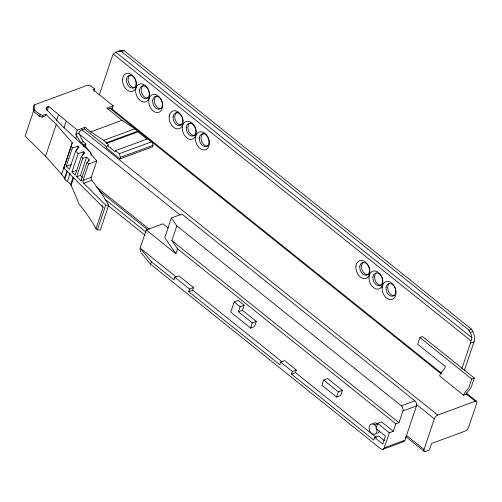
<?xml version="1.0" encoding="UTF-8"?>
<svg xmlns="http://www.w3.org/2000/svg" width="502" height="502" viewBox="0 0 502 502"><rect width="100%" height="100%" fill="white"/><g stroke="black" fill="none" stroke-linecap="round" stroke-linejoin="round"><path stroke-width="0.75" d="M107.359 145.448L115.134 151.686L115.479 150.675L148.065 138.659L151.874 141.715L153.01 145.335L152.545 146.873L119.959 158.889L106.393 148.015L107.359 145.448L108.639 144.978L103.663 140.347L90.724 131.869L85.001 127.282L77.264 130.131L48.7 106.393L47.276 106.92A4.236 2.303 18.6 0 0 46.874 109.888L62.957 126.705L90.931 152.765L90.492 153.656A245.603 133.406 18.6 0 1 96.76 160.973L91.251 177.3L91.169 178.894A2.221 1.199 83.4 0 0 91.559 180.011L91.753 180.3A245.603 133.406 18.6 0 1 108.683 205.23L100.362 229.954L97.401 229.922L95.995 228.517A241.631 131.248 18.6 0 0 78.958 203.956A290.526 211.486 44.9 0 0 71.102 185.401A6.3 4.587 44.9 0 0 70.625 184.51L68.818 182.477L65.385 180.061L62.857 175.7L45.556 156.229L25.1 136.124L33.998 109.681M95.995 228.517L103.136 207.288L63.905 168.12L65.053 164.254M63.905 168.12L72.282 142.775L56.255 124.427L45.908 114.249L42.808 115.397L40.154 114.669L34.318 109.988L34.224 104.905L87.555 85.233L90.793 85.836L94.803 89.049L94.062 91.245M119.959 158.889L120.417 157.352L119.288 153.731L115.479 150.675M34.224 104.905L33.653 106.587L33.753 111.676L39.589 116.351L42.243 117.079L45.343 115.937L45.908 114.249M33.753 111.676L34.318 109.988M39.589 116.351L40.154 114.669M42.243 117.079L42.808 115.397M46.303 109.812L47.276 106.92M47.213 110.804L48.7 106.393M56.381 120.907L58.596 114.324M45.556 156.229L56.255 124.427M64.005 127.853L66.22 121.271M61.577 174.577L72.282 142.775M85.001 127.282L84.449 128.92L81.989 129.83A3.602 1.688 -51.3 0 0 78.783 133.13L83.194 141.759L85.98 143.992L84.135 145.065L80.747 142.662L75.858 134.323L77.264 130.131M66.226 166.244L72.413 147.858L78.086 146.138L79.021 147.073L75.607 151.052L69.427 169.431L66.226 166.244L71.19 164.738M75.67 138.784L76.662 135.841M64.444 178.656L67.086 170.812M64.758 179.22L67.45 171.22M76.605 150.556L78.086 146.138M67.356 181.561L70.104 173.385M71.93 171.935L78.117 153.556L83.796 151.836L84.725 152.765L81.318 156.749L75.131 175.129L71.93 171.935L76.9 170.435M99.277 95.029L112.379 56.092A10.586 7.367 69.8 0 1 113.358 54.116A13.108 11.433 -69.7 0 1 115.843 52.246A10.586 7.367 69.8 0 1 119.482 51.348L122.049 50.407L124.12 50.633L471.503 329.155L472.815 331.64A10.586 7.367 69.8 0 1 474.007 341.856L464.35 370.539M70.625 184.51L73.085 177.2M83.639 146.528L84.135 145.065M71.102 185.401L73.738 177.564M84.989 146.942L85.98 143.992M82.56 155.513L83.796 151.836M81.744 179.76L80.835 180.827L76.643 176.641L82.83 158.262L86.614 157.113L89.293 159.787L88.798 161.255M76.643 176.641L80.433 175.493L86.614 157.113M80.835 180.827L87.022 162.441L89.293 159.787M91.057 155.413L91.527 154.014L85.29 146.095L83.853 146.471M111.946 109.486L113.176 105.834L93.046 89.695L94.803 89.049M97.401 229.922L105.721 205.192L83.74 183.255A2.127 1.318 77.8 0 1 83.056 180.318L88.572 163.991L96.76 160.973M168.233 228.065L162.924 223.81L146.239 229.96L140.322 247.536A3.809 2.654 69.8 0 0 140.183 248.101L140.133 250.153L140.761 252.192M171.383 217.962L176.829 225.85L171.866 240.59L177.545 248.816L175.888 253.736L164.769 237.628L171.383 217.962L181.925 214.078L414.859 400.834A3.809 2.654 69.8 0 1 416.465 405.974L404.951 440.172L384.275 447.803A3.809 2.654 69.8 0 1 380.629 448.732L150.55 264.259L151.391 261.755L140.183 248.101L176.189 276.966M384.432 440.656L378.583 435.968L374.592 437.443L373.726 440.016L291.518 374.109L295.515 372.635L296.387 370.043L284.647 360.631L280.649 362.099L279.777 364.697L188.683 291.662L192.68 290.187L193.552 287.59L178.894 275.843L174.903 277.311L174.031 279.909L151.391 261.755M188.683 291.662L189.561 289.064L193.552 287.59M242.441 310.274L244.141 305.222L238.193 300.447L234.202 301.922L230.751 312.162L250.561 328.044L254.552 326.57L256.296 321.387L242.441 310.274L238.45 311.748L252.305 322.855L256.296 321.387M238.45 311.748L240.151 306.691L244.141 305.222M250.561 328.044L252.305 322.855M291.518 374.109L292.39 371.511L296.387 370.043M323.652 380.064L321.907 385.254L336.61 397.038L340.601 395.563L342.351 390.374L327.649 378.59L323.652 380.064L338.354 391.849L342.351 390.374M336.61 397.038L338.354 391.849M176.829 225.85L401.311 405.829A3.809 2.654 69.8 0 1 402.911 410.969L398.971 422.678L395.833 423.839L393.33 431.293L381.627 421.912L377.636 423.387L375.904 428.539L385.411 436.163L382.775 444L374.592 437.443M419.942 337.501L417.677 344.24L445.387 366.46L444.822 368.142A1.06 0.496 -51.3 0 1 444.477 368.738L441.484 372.384A4.869 2.284 -51.3 0 0 439.909 375.119L439.626 375.96L463.691 395.256L466.258 394.308L466.546 393.468A1.06 0.496 -51.3 0 1 466.885 392.871L469.878 389.226A4.869 2.284 -51.3 0 0 471.453 386.49L474.29 378.069L422.508 336.553L419.942 337.501L471.717 379.016L474.29 378.069M384.275 447.803L389.332 432.762L393.33 431.293M424.039 449.491L434.362 418.825A3.602 1.688 -51.3 0 1 437.75 415.066L475.262 401.236A3.602 1.688 -51.3 0 1 476.718 403.2L468.611 427.302A3.602 1.688 -51.3 0 1 465.222 431.061L431.563 443.479L429.354 450.037L425.501 451.461A3.602 1.688 -51.3 0 1 424.039 449.491L406.3 435.265M461.79 368.882L470.443 343.173A10.586 7.367 69.8 0 0 470.926 340.802A13.108 11.433 -69.7 0 0 471.867 337.689A10.586 7.367 69.8 0 0 470.248 332.588L468.937 330.103L121.553 51.581L119.482 51.348M463.691 395.256L463.973 394.415A4.869 2.284 -51.3 0 1 465.549 391.679L468.542 388.033A1.06 0.496 -51.3 0 0 468.887 387.437L471.717 379.016M121.553 51.581L124.12 50.633M113.176 105.834L106.863 108.162L122.03 120.323L134.969 128.801L137.881 131.135L137.968 131.844L147.117 139.179M107.848 109.235L110.057 108.419A3.602 1.688 -51.3 0 1 111.689 109.191M75.858 134.323L78.707 133.268M90.724 131.869L122.03 120.323M80.747 142.662L83.194 141.759M103.663 140.347L134.969 128.801M106.575 142.681L137.881 131.135M106.662 143.396L137.968 131.844M119.288 153.731L151.874 141.715M120.417 157.352L153.01 145.335M83.062 180.318L91.251 177.3M83.74 183.255L91.753 180.3M468.937 330.103L471.503 329.155M470.248 332.588L472.815 331.64M470.443 343.173L474.007 341.856M401.311 405.829L414.859 400.834M402.911 410.969L416.465 405.974M374.486 424.817L377.341 423.77M405.183 437.926L406.607 437.399M382.781 449.328L403.464 441.704M105.721 205.192L108.683 205.23M115.843 52.246L471.867 337.689M113.358 54.116L470.926 340.802M111.293 108.445L441.634 373.3M466.101 392.915L476.498 401.255M110.057 108.419L441.001 373.764M466.082 393.875L475.262 401.236M84.449 128.92L107.064 147.055M81.719 129.61L437.75 415.066M78.601 133.588L180.162 215.013M416.641 404.618L434.362 418.825M171.866 240.59L398.971 422.678M177.545 248.816L395.833 423.839M96.152 186.6L149.376 229.27M99.434 190.998L147.149 229.257M405.911 436.721L424.259 451.436M146.239 229.96L175.888 253.736M234.202 301.922L240.151 306.691M104.435 198.792L146.044 232.15M108.306 205.745L145.022 235.181M377.636 423.387L389.332 432.762M192.68 290.187L281.936 361.754M295.515 372.635L376.5 437.568M174.903 277.311L189.561 289.064M280.649 362.099L292.39 371.511M71.146 146.597L72.413 147.858M75.607 151.052L78.117 153.556M81.318 156.749L82.83 158.262M87.022 162.441L88.572 163.991M80.433 175.493L82.573 177.633M141.238 252.926L150.55 264.259M135.007 87.448A6.67 4.643 69.8 0 1 128.681 82.73A6.67 4.643 69.8 0 1 130.357 74.986M118.133 51.505A10.586 7.367 69.8 0 1 122.049 50.407M148.134 97.972A6.67 4.643 69.8 0 1 141.802 93.259A6.67 4.643 69.8 0 1 143.478 85.516M161.261 108.495A6.67 4.643 69.8 0 1 154.93 103.782A6.67 4.643 69.8 0 1 156.605 96.039M181.68 124.866A6.67 4.643 69.8 0 1 175.179 119.658A6.67 4.643 69.8 0 1 177.708 112.153M194.807 135.389A6.67 4.643 69.8 0 1 188.306 130.181A6.67 4.643 69.8 0 1 190.835 122.676M207.928 145.913A6.67 4.643 69.8 0 1 201.434 140.704A6.67 4.643 69.8 0 1 203.956 133.199M368.361 274.544A6.67 4.643 69.8 0 1 362.231 270.314A6.67 4.643 69.8 0 1 363.097 262.496M381.489 285.067A6.67 4.643 69.8 0 1 375.358 280.844A6.67 4.643 69.8 0 1 376.224 273.019M394.616 295.596A6.67 4.643 69.8 0 1 388.485 291.367A6.67 4.643 69.8 0 1 389.351 283.542M101.988 205.299A241.631 131.248 18.6 0 1 103.136 207.288M379.612 431.049A5.396 3.759 69.8 0 1 376.908 433.295M372.804 423.901A5.396 3.759 69.8 0 1 377.906 424.284M376.902 429.003A5.396 3.759 69.8 0 1 372.396 433.941A5.396 3.759 69.8 0 1 369.704 425.307A5.396 3.759 69.8 0 1 376.393 427.39M404.951 440.172A3.809 2.654 69.8 0 1 402.171 441.603M126.41 79.536A6.67 4.643 69.8 0 0 133.294 88.076A6.67 4.643 69.8 0 0 134.222 77.546A6.67 4.643 69.8 0 0 126.41 79.536M386.019 287.684A6.67 4.643 69.8 0 0 392.903 296.224A6.67 4.643 69.8 0 0 393.832 285.694A6.67 4.643 69.8 0 0 386.019 287.684M382.141 287.464A9.419 6.557 69.8 0 0 391.874 299.531A9.419 6.557 69.8 0 0 393.185 284.659A9.419 6.557 69.8 0 0 382.141 287.464M359.765 266.637A6.67 4.643 69.8 0 0 366.655 275.178A6.67 4.643 69.8 0 0 367.583 264.648A6.67 4.643 69.8 0 0 359.765 266.637M372.892 277.16A6.67 4.643 69.8 0 0 379.782 285.701A6.67 4.643 69.8 0 0 380.711 275.171A6.67 4.643 69.8 0 0 372.892 277.16M355.893 266.418A9.419 6.557 69.8 0 0 365.619 278.484A9.419 6.557 69.8 0 0 366.931 263.606A9.419 6.557 69.8 0 0 355.893 266.418M369.02 276.941A9.419 6.557 69.8 0 0 378.746 289.008A9.419 6.557 69.8 0 0 380.058 274.13A9.419 6.557 69.8 0 0 369.02 276.941M186.204 127.477A6.67 4.643 69.8 0 0 193.094 136.023A6.67 4.643 69.8 0 0 194.023 125.494A6.67 4.643 69.8 0 0 186.204 127.477M182.333 127.263A9.419 6.557 69.8 0 0 192.059 139.33A9.419 6.557 69.8 0 0 193.37 124.452A9.419 6.557 69.8 0 0 182.333 127.263M199.332 138.006A6.67 4.643 69.8 0 0 206.222 146.546A6.67 4.643 69.8 0 0 207.15 136.017A6.67 4.643 69.8 0 0 199.332 138.006M195.46 137.786A9.419 6.557 69.8 0 0 205.186 149.853A9.419 6.557 69.8 0 0 206.498 134.975A9.419 6.557 69.8 0 0 195.46 137.786M152.664 100.582A6.67 4.643 69.8 0 0 159.548 109.129A6.67 4.643 69.8 0 0 160.477 98.593A6.67 4.643 69.8 0 0 152.664 100.582M122.532 79.316A9.419 6.557 69.8 0 0 132.258 91.383A9.419 6.557 69.8 0 0 133.57 76.511A9.419 6.557 69.8 0 0 122.532 79.316M139.537 90.059A6.67 4.643 69.8 0 0 146.421 98.599A6.67 4.643 69.8 0 0 147.35 88.07A6.67 4.643 69.8 0 0 139.537 90.059M135.659 89.839A9.419 6.557 69.8 0 0 145.385 101.906A9.419 6.557 69.8 0 0 146.697 87.034A9.419 6.557 69.8 0 0 135.659 89.839M148.787 100.369A9.419 6.557 69.8 0 0 158.513 112.435A9.419 6.557 69.8 0 0 159.824 97.557A9.419 6.557 69.8 0 0 148.787 100.369M173.083 116.953A6.67 4.643 69.8 0 0 179.967 125.5A6.67 4.643 69.8 0 0 180.896 114.964A6.67 4.643 69.8 0 0 173.083 116.953M169.205 116.74A9.419 6.557 69.8 0 0 178.932 128.807A9.419 6.557 69.8 0 0 180.243 113.929A9.419 6.557 69.8 0 0 169.205 116.74"/></g></svg>
